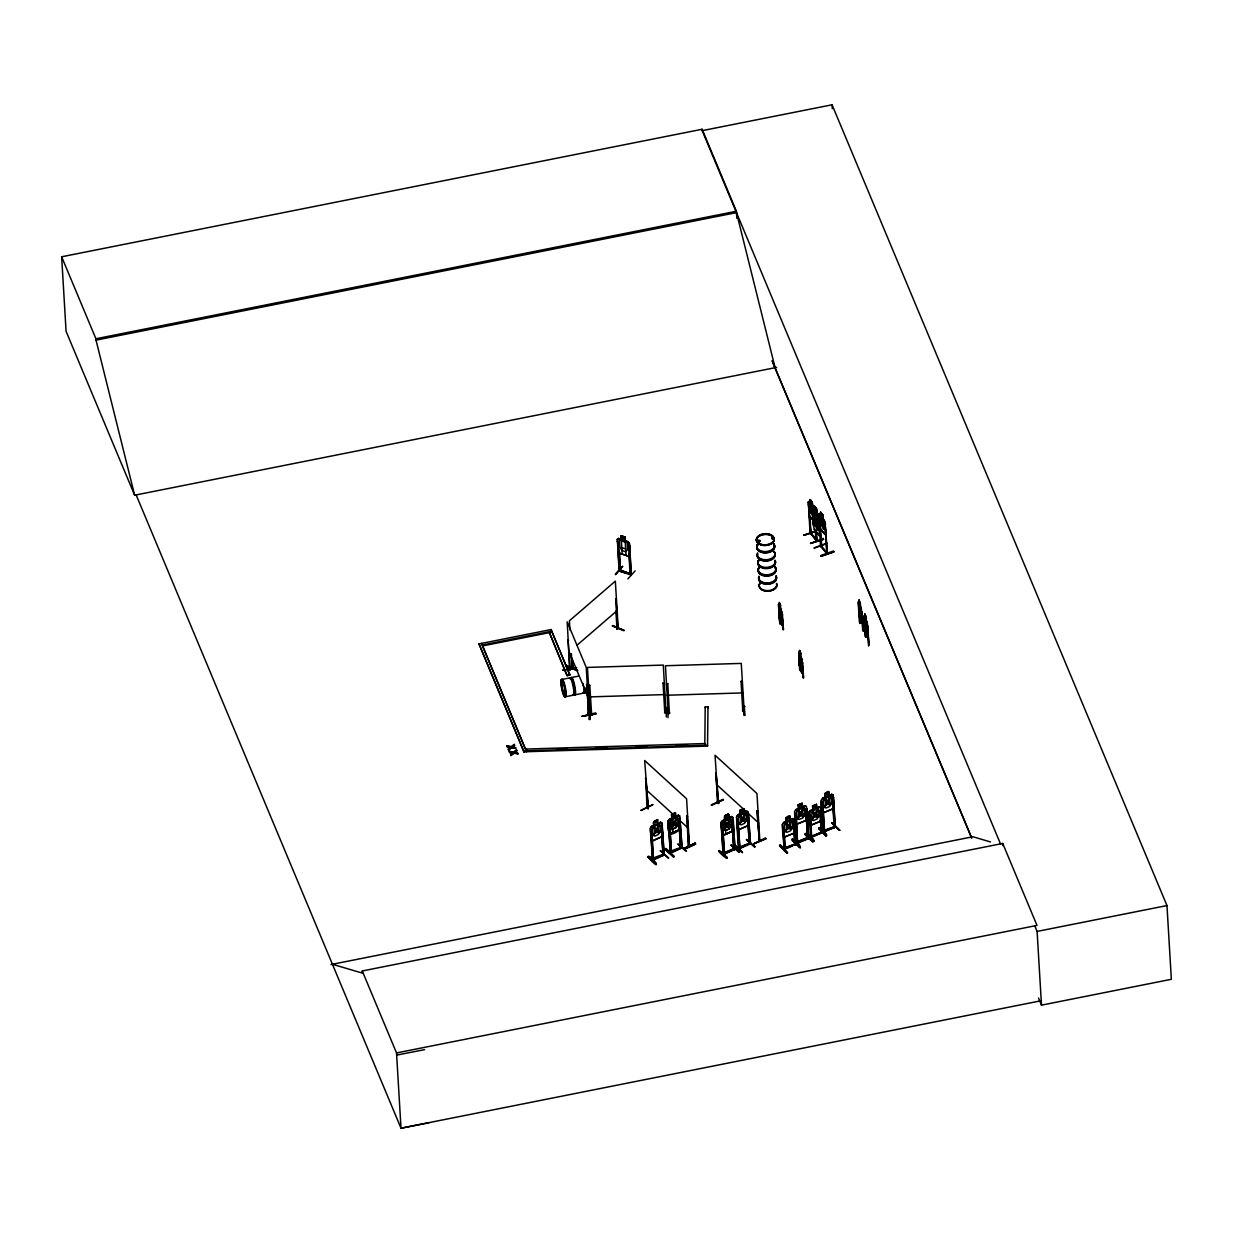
<?xml version="1.0" encoding="UTF-8"?>
<svg xmlns="http://www.w3.org/2000/svg" width="1233" height="1233" viewBox="0 0 1233 1233"><rect width="100%" height="100%" fill="white"/><g stroke="black" fill="none" stroke-linecap="round" stroke-linejoin="round"><path stroke-width="1.5" d="M589.389 710.47L589.297 719.502L590.083 719.471L590.068 709.9L589.359 719.409M589.775 685.301L588.495 685.656L589.775 685.301L591.686 715.094L590.391 714.739M590.253 714.832L591.486 714.755M591.64 714.323C591.254 711.688 588.28 716.358 591.532 715.094L591.47 714.03M663.046 683.051L664.34 683.005L663.046 683.051L664.803 712.844C667.731 713.984 665.573 709.283 664.602 712.088M665.882 711.379C664.695 711.133 663.647 713.599 666.236 712.489M666.036 712.458L663.277 665.08L587.432 667.423L590.391 715.186L590.129 713.691M666.313 716.959L666.313 707.603M667.978 717.637L668.101 708.836M667.777 683.621L666.483 683.976L667.777 683.621L669.38 713.522L669.319 711.95C665.003 713.26 672.417 713.583 668.086 713.152M742.605 710.408L743.869 709.653L744.193 711.164L741.264 663.4L665.419 665.743L668.24 713.152M741.048 681.371L742.328 681.325L741.048 681.371L742.79 711.164L744.223 710.809M742.728 709.776L744.162 710.038M744.208 715.433L744.239 705.877L745.009 715.417C742.898 715.988 743.53 705.307 745.025 706.463M704.798 744.47L704.752 743.545L526.46 749.048L526.429 750.789L707.495 745.21L707.542 746.119L526.491 751.714L481.656 643.379L481.718 644.289M708.035 707.773L707.989 706.848L705.214 706.941L704.783 746.212M707.542 746.119L707.989 706.848M620.184 571.388L619.197 569.615L629.893 573.792C633.284 574.593 620.168 571.927 619.259 570.694M629.123 554.049L630.525 574.285M782.462 622.557L782.277 625.331L782.616 622.526M799.847 666.868C808.17 681.356 798.892 667.978 802.452 673.31M862.221 620.276L862.037 622.927L862.175 620.168M864.503 625.748L867.832 636.798L868.017 634.147M802.421 673.526C799.97 671.893 798.183 655.694 799.832 666.914C796.857 650.901 802.806 682.851 802.791 670.706M562.803 670.428L576.551 667.592M859.571 612.215L859.108 604L860.28 609.626C861.358 600.98 862.175 629.755 860.387 611.291C858.707 614.373 860.295 616.962 860.28 623.374M800.387 653.582C798.814 641.761 798.969 666.652 801.404 667.962L801.142 658.376L800.695 660.21M799.955 662.799L800.387 663.801M670.043 851.864L670.182 852.882M671.43 852.789L670.32 853.313L668.209 821.317L669.288 819.344L678.381 815.29L679.691 816.015L679.291 829.901C667.747 838.964 668.116 831.458 667.932 821.193M681.988 846.794C678.905 848.859 682.45 844.697 681.479 847.703L680.462 848.227L682.049 847.919L679.892 818.188L678.828 818.681L680.462 848.227M680.524 847.086L681.864 846.855M680.585 848.165L680.955 847.318M733.481 848.412L735.053 848.15L723.139 853.128M724.634 854.084L722.476 824.353L721.413 824.831L723.309 854.639L724.233 853.837M735.13 849.275L733.743 849.429M734.93 848.242L733.743 848.751M799.554 665.974L800.957 657.466M652.334 858.785L652.211 859.925M653.582 859.802C652.257 856.38 655.37 860.233 652.534 860.28C652.766 859.971 668.964 853.59 663.015 854.423M663 855.486L661.104 825.678L662.167 825.201L664.263 855.008L663 855.486L662.676 854.068L663.863 853.621M662.722 855.24L663.231 854.33M739.661 847.441C767.62 836.113 728.04 851.294 739.862 847.503M736.502 817.094L737.704 815.121L736.502 817.094L738.382 848.797L739.985 848.504L737.827 818.774L736.764 819.251L738.983 849.013L738.444 847.672M739.846 848.551L737.827 818.774M749.017 842.771L750.45 842.601L749.387 844.281L747.29 814.489L748.369 813.996L750.342 843.865L738.952 848.982M750.512 843.742L748.369 813.996M816.169 522.422C815.321 520.958 820.053 519.586 816.832 523.917L818.481 529.897L816.446 524.179C816.015 528.787 813.318 524.225 815.953 522.838L814.381 517.105L816.323 522.515M819.128 528.68L819.436 525.89M819.837 532.764L819.19 535.554L819.375 514.192M825.016 534.459L825.524 531.793M825.663 531.747L825.077 534.644L820.099 528.633L819.313 524.256M566.163 665.204L577.63 670.675L565.793 666.051L566.224 665.096M577.553 670.644L565.793 666.128M759.682 540.717L758.85 542.042L757.617 540.886M759.251 541.256L758.511 540.347L758.233 541.21M758.002 541.21L759.312 541.318M759.775 541.179L759.574 540.516M772.921 538.651C770.209 537.033 773.692 540.239 772.413 537.788M772.058 538.482L772.413 538.328M773.106 538.436L772.598 537.85M866.075 623.497C867.153 614.851 867.97 643.611 866.198 625.162C865.057 634.24 864.549 605.85 865.89 623.374M785.39 848.905C781.984 849.753 785.606 845.992 785.267 848.951L783.695 826.588L782.601 827.05L784.126 849.491C791.571 846.393 795.717 844.667 795.562 843.11L795.1 843.834M795.131 844.867L793.389 822.503L794.484 822.041L796.117 844.482L794.746 844.497M796.533 842.108L807.214 837.931M797.874 841.954L796.996 842.386M807.815 838.887L805.642 809.156L806.983 808.956L808.694 838.579L806.736 808.694M808.54 837.068L797.474 841.661L797.535 842.74L795.948 813.241L794.853 813.703L796.811 843.526L796.965 842.355M808.663 837.423L807.461 837.885M808.648 838.532L808.416 837.115M822.442 832.29L810.312 837.392L810.389 836.221M811.715 836.097L821.301 832.337L811.869 836.313C808.987 836.637 812.717 835.188 811.746 837.269L810.22 814.751L809.125 815.213L810.482 815.013L811.329 836.853M821.24 832.753L821.24 831.628M822.503 831.566L821.363 832.059M823.706 832.044L835.419 827.066L823.274 831.813C822.488 828.499 826.911 831.797 823.474 832.136L821.394 800.14M823.166 831.766L824.492 831.289M824.63 831.597L822.627 801.851L821.532 802.313L823.736 832.09M835.542 827.066C833.292 827.42 834.202 825.124 835.481 825.987M835.357 825.987L833.878 826.249M670.058 833.94L679.213 829.824L680.277 825.756L679.291 829.901L670.197 834.078L668.702 830.919L670.166 834.047L668.579 830.996L668.086 821.209L671.985 818.311M723.262 835.188L732.171 831.104L733.126 827.05L732.556 817.387L731.323 816.708M662.337 832.722L661.366 836.76L652.427 840.814M650.916 837.885L652.427 841.045L661.566 836.914L662.553 832.753M670.197 833.832L679.106 829.747L680.061 825.709M732.171 831.104L733.126 827.066M747.753 825.709L738.536 829.763L747.753 825.709L748.739 821.563M795.208 821.132L796.749 824.322L806.089 820.377L807.106 816.261L806.444 806.444L805.103 805.688L795.84 809.588L794.591 811.53L796.472 843.249L808.478 838.193M821.132 817.279L820.145 821.286L810.99 825.139L809.542 822.272L810.913 825.293L820.346 821.44L821.348 817.309M832.768 809.002L833.693 804.795L832.768 809.002L823.336 812.855L821.887 809.742M814.35 548.13L826.958 543.553M813.086 513.252L812.285 510.462C814.736 509.229 812.439 504.775 811.776 509.075L809.819 503.665L811.406 509.399C808.771 510.709 811.406 515.394 811.9 510.739L813.241 515.486M616.87 629.092L617.764 628.398L616.007 598.899L617.286 629.323L618.211 627.489L617.286 629.323M674.004 856.134C656.835 841.63 671.122 851.14 673.418 857.027L665.496 849.83L673.989 856.611M666.02 849.059L665.481 849.891M719.101 850.416L727.1 857.459L726.484 858.384C714.585 849.26 717.591 847.811 727.038 857.505M647.741 856.812L656.249 863.716L647.741 856.812C665.496 876.555 650.762 852.589 647.741 856.843M734.483 845.283L742.451 852.512L734.591 845.345M742.343 852.465L734.498 844.775L742.451 852.512M569.846 670.12L567.18 621.833L586.214 667.346L589.127 714.647M589.081 713.66L588.511 714.94L586.939 684.5L588.557 714.863L588.033 713.044L589.066 714.724M641.222 810.482L653.012 804.61L640.867 810.251M711.241 804.979L723.386 799.354L711.611 805.18M723.401 799.801L711.564 805.195M787.517 852.496C772.29 838.178 784.542 847.194 786.947 853.313L779.549 845.869L780.181 845.052M800.217 846.932C780.52 831.258 802.544 843.341 799.647 847.333L792.233 839.904L792.865 839.072M799.631 847.318L800.371 847.595M806.058 834.094L813.472 841.492C816.416 837.669 794.622 825.124 814.057 841.091M818.866 828.73L819.575 828.299L818.866 828.73L826.28 836.097C810.204 819.174 827.451 831.982 826.28 836.097M819.467 827.728L826.927 835.065M826.387 835.959L818.943 828.484M628.645 556.16L629.863 553.016M617.933 549.039L619.29 553.17L628.799 556.345L629.986 553.324M688.754 844.513C689.494 844.959 687.706 845.823 689.478 846.27L686.581 798.784L644.674 760.499L648.311 808.509L647.078 808.108L645.738 778.424L648.296 808.632C645.753 806.598 648.604 807.969 647.633 806.86M689.417 846.146L686.92 816.061L688.23 845.869M717.421 801.866L718.192 802.483M717.436 802.883L718.7 803.315L716.111 773.153L717.421 802.96L718.176 803.484L715.71 773.353M717.853 801.496L718.669 803.361L717.714 801.496M677.549 816.924L675.545 816.6L677.549 816.924L677.95 823.69L676.193 827.482L672.571 829.146L670.428 827.096L670.028 820.33L671.893 818.234L670.058 820.361M725.836 834.094L724.619 815.892L728.518 814.134L728.703 818.018L730.614 818.265L731.015 825.047L729.258 828.838L725.636 830.487L723.494 828.437M677.95 823.69L676.177 827.482L672.54 829.115M731.015 825.031L729.242 828.823L725.62 830.472M615.452 574.239L622.665 566.209L615.498 574.208M615.452 574.686L622.526 566.702M815.984 532.949L816.647 541.256L810.05 532.471L811.268 533.118M815.922 540.408L817.063 539.9L811.237 533.473L810.081 533.658L808.339 501.97L809.665 516.149L814.689 522.098L809.804 516.103M811.144 533.088L810.004 532.517L810.775 533.319M816.955 539.946L816.308 539.484M820.515 545.094L821.61 545.726M820.469 546.219L827.035 553.817L825.093 522.068L819.344 514.038L818.666 514.7M826.742 552.8L825.062 523.393L827.466 553.648L826.28 551.999L827.343 552.399M827.435 553.54L820.947 545.942M721.29 822.673L722.507 820.87M668.086 821.332L669.226 819.298L678.381 815.29L679.491 816.046M668.039 821.286L669.365 819.421M721.582 832.29L723.232 835.388L732.371 831.258L732.679 817.294L731.369 816.554L728.718 817.756L731.369 816.554L732.772 817.371L731.462 816.631L722.415 820.793L721.105 822.642L723.047 854.392L724.018 853.822M784.342 849.398L782.446 824.415L783.556 822.473L786.13 821.394L784.358 823.505L784.758 830.271L786.916 832.337L790.63 830.78L792.449 827.035L792.048 820.269L789.983 819.883L789.767 816.261M809.418 822.334L808.756 812.516L810.081 810.651L819.436 806.829L820.639 807.692L822.704 832.537M810.158 810.728L808.756 812.516M825.309 797.258L825.093 793.636L828.807 792.079L829.023 795.701L830.996 795.994L831.396 802.76L829.593 806.505L825.863 808.062L823.706 805.997L823.305 799.231L825.216 797.181L822.503 798.198C819.375 802.159 821.163 809.187 823.336 812.855M571.773 666.945L573.021 666.375L572.081 667.207M617.548 627.366L616.901 629.138M618.242 628.491L615.329 581.159L569.415 620.785L569.97 630.001M778.455 604.679L779.503 606.05M778.886 604.262L779.503 621.417M803.222 677.95L802.221 661.042L798.814 652.349L799.616 654.245M798.722 652.858L799.97 670.382M862.037 622.927L859.309 616.3L858.43 601.75L861.297 608.316M864.395 615.745L867.092 622.187M591.578 714.061L590.037 714.077L591.316 714.077M669.611 712.335L668.024 712.397M723.54 828.484L723.093 821.671L724.989 819.606L721.012 822.565L724.958 819.467M618.504 541.888L617.379 541.518L618.504 541.888L620.384 571.418M630.078 574.609L628.568 544.832M617.486 539.407L619.151 571.049L631.188 574.963L629.678 545.202L628.321 545.109M631.126 573.9L620.584 570.37M635.165 570.848L627.874 578.878M654.168 825.247L652.288 827.328L652.689 834.109L654.815 836.128L658.437 834.479L660.21 830.703L659.809 823.921L657.79 823.598M723.093 821.671L724.865 819.544M740.355 814.042L738.49 816.123L738.891 822.904L741.002 824.923L744.64 823.274L746.412 819.498L746.011 812.717L743.992 812.393L743.776 808.771L740 810.343L743.9 808.586L744.193 812.3L746.766 811.021C750.774 811.715 738.675 812.485 737.766 815.213L740.309 814.057L740 810.343M621.216 539.453L618.55 538.451L617.271 539.407L618.627 538.59M618.55 538.451L627.921 541.826L629.416 543.583L627.921 541.58L625.316 540.948M621.078 535.739L625.1 537.079L621.078 535.739L622.203 554.141M619.305 553.155L628.753 556.314M812.794 809.619L810.882 811.668L811.283 818.45L813.441 820.515L817.155 818.943L818.974 815.213L818.573 808.432L816.508 808.062M808.802 838.517L797.027 843.434M826.249 551.875L821.193 546.188M569.415 668.378L569.816 669.134M589.004 713.645L588.603 712.828M616.007 598.899L615.621 599.747M612.354 625.917L624.206 630.464L612.832 625.501M572.698 667.269L571.742 668.101L570.987 653.69M719.039 850.94L727.146 858.076M576.905 645.321L617.086 610.643M772.151 537.896L772.043 538.898M792.727 839.673L800.309 847.056M812.655 508.767L813.318 508.104L818.219 514.099M812.593 508.643L813.364 525.181L812.794 515.456L813.518 514.916L818.419 520.927M808.817 501.538L808.201 502.031L808.94 501.492L810.482 503.418L810.189 499.581L812.331 502.108L812.408 505.792L813.903 507.472L808.848 501.692M508.505 749.988L511.556 747.229L515.733 747.922L511.603 747.845L508.505 749.988C507.318 746.921 513.93 746.551 508.212 749.31M510.816 755.536L513.884 752.762L518.06 753.471L513.914 753.378L510.816 755.536C509.645 752.454 516.257 752.084 510.539 754.843M510.662 747.63L507.287 747.09L506.979 745.826L511.217 746.535L514.269 744.424C515.456 747.46 508.921 747.83 514.562 745.102M512.99 753.163L509.599 752.623L509.291 751.359L513.529 752.068L516.581 749.957C517.783 752.993 511.248 753.363 516.874 750.65M509.337 751.976L513.575 752.685L516.581 749.957M723.047 854.299L734.991 849.275L732.972 819.529L731.909 820.022L733.527 849.568M733.543 849.491L734.652 847.95M572.374 667.099L571.835 668.024L573.129 667.531L572.235 668.194L573.037 667.654L572.605 660.765M738.336 847.641L739.523 847.194M748.94 843.942L750.373 843.788M570.293 669.026L569.353 668.224L569.831 669.427M794.792 844.543L794.514 843.603M807.415 837.484L807.846 838.933L805.642 809.156M821.317 832.707L819.914 810.682L821.008 810.22L822.565 832.645L810.574 837.639L808.971 812.593M670.567 853.251L668.348 823.49L669.411 822.997L671.569 852.743L670.135 852.851L681.772 847.626M572.466 667.407L572.204 660.595M653.552 858.769C679.429 848.674 645.136 860.048 653.737 858.892M653.613 859.848L651.625 829.979L650.562 830.456L652.796 860.218L652.396 859.185M785.159 848.011L794.792 844.173L783.726 848.134M759.744 541.595L758.834 541.857M645.337 778.609L646.462 779.071M671.631 814.628L675.53 812.871L671.553 814.551L672.756 832.753L671.553 814.551L675.453 812.794L675.73 816.493M672.386 814.936L674.713 813.872L674.79 815.09L672.463 816.154L672.37 814.921L674.698 813.857L674.775 815.075L672.432 816.123M672 819.467L675.607 817.803L676.008 824.584L672.401 826.249L676.008 824.569M668.61 823.736L669.689 823.243L671.399 852.866M678.828 818.681L680.169 818.435M686.519 816.246L687.644 816.693L686.92 816.061M725.466 816.292L727.778 815.213L727.855 816.431L725.528 817.494L725.436 816.261L727.763 815.213M728.688 819.159L725.066 820.808L725.466 827.59L729.088 825.925L728.672 819.144L725.035 820.793M677.95 844.173L686.534 850.986M721.69 825.093L722.754 824.6M731.909 820.022L733.25 819.791L734.991 849.275L723.432 854.577L723.54 853.483L733.481 848.797M756.892 810.975L758.018 811.437L756.892 810.975L759.436 841.183L757.601 811.622M670.536 853.205L682.049 847.919L679.892 818.188M683.467 849.09L695.15 843.048L695.612 844.05L683.806 849.46L695.612 844.019M683.375 848.504L695.196 843.141M733.666 848.35L734.498 847.965M718.176 803.484L715.048 755.243L756.954 793.513L759.852 840.998L758.603 839.488M765.57 837.87L753.748 843.804L765.97 838.717M753.748 843.804L765.986 838.779M738.999 852.065L731.107 845.376M653.814 821.548C664.649 817.664 649.437 820.484 654.245 825.324M671.769 814.689L675.391 813.04M658.006 823.49L660.564 822.211L661.967 823.028L664.048 854.639M660.657 822.288L651.579 826.418L650.438 828.283L652.457 860.249M678.335 815.429L675.607 816.662L675.314 812.963M671.97 819.436L675.607 817.803M650.839 830.703L651.903 830.225M661.104 825.678L662.445 825.447M725.081 819.683C721.567 815.491 731.308 811.037 728.811 817.849M724.834 816.03L728.472 814.381M725.513 817.479L727.84 816.416M722.446 820.777L731.4 816.785M668.764 858.045L660.21 850.554L668.271 858.199M737.026 819.513L738.105 819.02M747.29 814.489L748.631 814.242M652.319 859.956L663.924 854.685L663.986 853.56M725.436 827.559L729.073 825.925M723.124 835.296L732.371 831.258L723.185 835.342L721.767 832.275L720.997 822.534M750.049 842.416L749.417 843.125M738.505 848.751L749.911 843.464M746.443 839.966L754.904 846.794M802.267 806.999L804.332 807.368L804.733 814.15L802.914 817.895L799.2 819.452L797.027 817.387L796.626 810.605L798.552 808.571L798.198 804.872L802.174 803.192L802.467 806.906M798.198 804.872L802.251 803.284L802.344 807.091L805.134 805.904L806.397 806.629M834.109 827.143L835.095 826.804L833.2 795.146L831.782 794.299C825.231 799.231 833.138 786.824 824.862 793.482L825.17 797.196M795.979 809.757L798.63 808.648L798.337 804.933M810.22 810.821L812.871 809.711L812.439 805.935L816.508 804.332L816.631 807.892M834.186 827.574L832.306 797.782L833.4 797.319L835.373 827.189M812.655 806.074L816.369 804.517M786.222 821.471L785.914 817.756C794.252 811.16 786.315 823.521 792.834 818.573L794.252 819.421L795.794 844.173L783.911 849.167M795.115 813.95L796.21 813.487L797.489 842.709M805.889 809.418L806.983 808.956M821.779 802.575L822.873 802.113M832.306 797.782L833.662 797.566M789.86 816.338L786.145 817.911L786.361 821.532M819.375 806.968L816.585 808.139L816.416 804.255M783.618 822.565L792.834 818.573M819.914 810.682L821.255 810.482M782.863 827.297L783.957 826.834M793.651 822.765L794.746 822.303M823.428 812.686L832.583 808.833M796.749 824.076L806.089 820.377M794.252 819.421L794.699 829.177L793.713 833.184L784.388 837.115L793.821 833.277L794.838 829.146M839.796 830.287L831.736 822.565L839.781 830.225M813.102 841.615L804.995 833.97L805.704 834.294M806.058 834.125L814.15 841.199M779.595 845.838L787.625 853.036M793.019 840.274L792.31 839.935L799.863 847.78M823.259 830.595L824.43 830.21M821.209 831.597L822.257 831.258M783.895 847.965L785.082 847.58M630.125 573.206L631.373 573.622M812.193 502.17L810.05 499.627L809.757 510.185L812.994 516.719M809.018 504.836L808.432 504.127L810.852 534.398L809.634 516.874M814.628 509.599L813.795 507.426M820.793 515.764L820.577 512.142L822.719 514.67L822.873 518.338M818.604 514.577L819.652 525.936M820.438 512.188L822.719 514.67M824.322 519.941L825.601 531.901M825.648 524.087L824.63 523.547M816.323 530.714L803.654 535.322L814.859 531.839M814.797 531.623L803.685 535.276M810.775 534.321L810.235 517.567M810.574 543.368L823.536 539.299L810.543 543.46L823.182 538.343L823.536 539.33M814.057 547.868L826.973 543.121M820.931 555.451L833.585 550.951M821.024 556.037L833.94 551.875M821.286 556.376L833.924 551.814L820.931 556.006M814.766 509.83L814.551 506.208L814.705 510.092L813.318 508.104M814.751 513.02L816.724 515.61L818.003 521.759L818.404 528.525L817.525 530.159L814.319 523.624L814.751 513.02L816.724 515.61M814.489 506.455C818.018 507.534 816.462 517.028 816.662 508.751L814.412 506.254M813.302 518.322L814.027 522.761L818.989 528.726M814.027 522.761L818.943 528.541M612.431 625.748L623.806 630.71M822.118 832.321L822.38 831.212M810.898 837.623L810.374 836.267M759.066 541.703L759.775 540.624L758.834 540.208M733.989 849.768L732.171 820.269M653.228 859.478L651.625 829.979M749.957 843.511L749.849 842.401M749.387 844.235L747.568 814.736M739.584 848.258L739.307 847.163M621.355 539.607L619.413 540.146L619.829 546.928L622.002 550.504L625.763 551.752L627.597 549.517L627.196 542.751L625.116 540.871M834.926 825.74L835.28 826.757M824.754 831.551L824.106 830.241M821.64 833.046L820.161 810.944M567.766 639.85L568.567 640.528M782.678 614.913L781.876 614.234L783.556 629.662M576.582 667.808L562.649 670.135M798.66 652.719L799.647 669.611M799.585 655.54C797.936 653.12 803.346 662.892 801.234 665.065L799.755 655.663L800.834 658.283M800.941 657.019L801.758 658.807L798.969 652.319M802.267 661.073L801.604 658.838M802.822 663.107L802.02 662.429L803.7 677.857M581.976 716.281L595.893 713.953L581.961 716.296L595.678 712.905L595.909 713.969M776.605 367.403L134.644 495.219L66.073 331.292L61.65 256.788L702.116 129.265L736.394 211.244L736.81 218.241M702.116 129.265L702.194 130.652L832.059 104.79L1166.973 905.561L1171.35 979.295L1041.484 1005.157L1038.525 998.052M61.65 256.788L95.927 338.767L736.394 211.244M428.899 1122.77L401.002 1128.21L136.154 494.926L134.644 495.219L96.02 340.138L736.486 212.615L775.11 367.696L772.135 360.652L971.404 837.037M526.63 751.683L523.948 752.207L478.99 643.903L551.043 629.554L569.723 674.235L569.769 675.16L567.103 675.684L549.055 631.758L567.103 675.684M551.783 632.144L551.737 631.219L482.35 645.029L482.411 645.953L549.918 632.514M778.855 604.108L782.076 612.893L783.078 629.755M778.377 604.54L779.934 624.021M780.458 605.218L781.29 619.752L779.441 612.832M780.674 608.84L782.076 612.893M859.802 623.482L859.154 599.993L859.416 603.831M858.137 602.151L859.493 622.711M859.016 600.024L860.326 602.798L861.004 617.363L859.154 610.443M858.877 604.17L858.707 605.049M861.297 608.239L862.977 631.065M858.707 611.876L862.191 622.896M862.653 630.294L862.037 611.768L863.454 630.972M862.36 612.539L861.559 611.861M865.181 617.486C866.121 611.46 862.221 613.772 866.814 631.234L866.136 616.67L866.198 620.322M567.041 674.759L569.723 674.235M863.932 616.022L865.289 636.567M865.15 618.951L866.645 628.337C868.664 626.194 863.362 616.392 864.996 618.812M561.616 679.491L569.754 677.888M571.449 677.534L578.462 676.131M867.446 624.407L867.107 622.11L868.787 644.921M868.171 626.395L867.369 625.732L869.265 644.828M864.657 625.717L865.242 630.186M565.346 696.768L573.468 695.15M575.164 694.796L583.594 693.116M799.708 651.903L800.772 653.382L801.404 667.962L799.554 661.042M478.99 643.903L523.902 751.298L526.568 750.758M330.937 964.56L972.914 836.745L990.515 841.954M362.255 970.972L1002.722 843.449L1036.999 925.413L396.533 1052.936L362.255 970.972L362.379 973.13L332.432 964.268M1034.919 926.183L1037.107 931.424L1166.973 905.561M1041.469 1000.672L401.002 1128.21L396.533 1052.936M396.656 1055.094L424.568 1049.653M743.931 711.179L742.79 711.164M671.214 851.356L671.276 852.435M759.374 840.105L758.542 839.519M823.413 831.057L834.14 826.804L823.089 830.78M572.544 666.282L572.22 668.286L571.388 653.86M678.104 844.019L686.041 851.171M731.616 845.175L739.6 852.357M754.411 846.994L746.412 839.349L754.966 846.855M839.226 830.425L831.782 823.012M805.087 833.986L812.501 841.353M805.704 834.279L813.117 841.661M792.449 840.413L800.433 847.641M668.24 713.46L669.519 713.414M589.189 696.907L665.019 694.58M667.176 695.227L743.021 692.9M557.177 749.017L566.764 748.724M595.524 747.845L607.021 747.491M635.781 746.597L647.294 746.242M676.038 745.349L687.552 744.994M820.885 544.863L820.962 546.836M826.68 551.721L827.019 552.908M758.896 839.134L759.143 839.997M759.281 841.106L757.293 810.79M688.769 846.362L687.228 816.893M758.85 541.719L757.894 540.994M814.843 510.046L813.857 509.984L814.258 516.75M669.319 711.996L668.224 712.427M670.305 852.157C698.171 841.26 662.722 853.159 671.507 851.911M512.157 746.751L515.733 747.922M512.188 747.368L515.779 748.539M514.469 752.284L518.06 753.471M514.5 752.901L518.091 754.087M506.979 745.826L510.632 747.013M509.291 751.359L512.943 752.546M728.611 817.941L730.614 818.265M507.025 746.443L509.846 746.921M758.634 541.703L757.863 540.84M666.961 708.066L666.205 707.557M621.432 540.825L625.254 542.243M621.833 547.591L625.593 548.855M619.166 570.016L619.197 571.141L617.348 539.314M660.518 822.365L661.844 823.135M831.72 794.453L833.076 795.254M792.773 818.712L794.129 819.513M688.877 845.561L688.985 846.377M810.513 533.211L817.078 541.102L816.462 531.808M820.978 545.741L821.717 546.743L820.515 528.279M826.896 553.802L826.696 552.631M724.65 815.922L728.503 814.134M730.984 844.913L739.106 852.512M674.081 856.735L666.051 849.475L673.912 856.735M716.805 784.727L758.696 823.012M733.358 827.096L732.279 831.181M679.614 815.938L678.381 815.29M646.431 789.999L672.971 814.242M679.953 820.623L688.322 828.268M654.106 825.262L651.517 826.326L650.3 828.299L650.885 838.039M648.234 856.534L656.079 863.716M833.2 795.146L833.647 804.918M831.782 794.299L822.503 798.198M819.436 806.829L820.777 807.584L821.224 817.356M818.835 828.114L826.326 835.496M805.026 834.587L812.439 841.954M782.308 824.43L782.816 834.094L784.465 837.207M818.835 516.689L821.61 546.604M825.154 534.413L820.238 528.587L819.39 524.318M816.678 512.466L818.08 514.161M815.075 514.315L816.416 517.043L815.152 515.517M814.412 529.466L819.329 535.492M819.19 535.554L814.227 529.574L813.503 525.135M782.94 834.017L784.558 837.037M737.195 826.757L738.706 829.686L737.118 826.68M813.487 508.304L812.131 502.201M816.816 512.419L818.342 521.667M800.494 654.785L799.77 653.105L800.448 654.8L800.417 653.567M800.155 662.429L801.28 665.049M586.939 684.5L587.278 685.271L586.461 684.592M702.194 130.652L1000.595 844.127M773.523 364.444L971.712 838.317M864.811 613.895L866.105 616.685M859.062 600.24L860.064 604.201L859.355 602.521M864.857 614.111L865.782 616.854M865.165 616.392L865.859 618.072M865.104 630.171L867.832 636.798M780.581 605.218L779.287 602.413L779.873 619.475M568.922 651.332L587.956 696.845M569.769 675.16L551.043 629.554M482.457 646.061L525.89 749.926M514.593 745.718L514.269 744.424M618.057 549.07L619.475 552.97M800.803 657.066L801.465 659.67M799.909 655.602L799.508 654.584L800.186 658.653M1037.107 931.424L1041.484 1005.157M1002.722 843.449L1002.845 845.607M867.4 624.36L868.571 646M865.643 629.878L866.09 637.245M865.443 630.942L865.766 636.475M864.518 618.904L865.612 637.338M832.059 104.79L832.29 108.581M862.037 611.768L862.268 615.452M862.484 619.136L863.131 630.202M860.187 602.829L860.357 606.482M859.309 611.553L859.971 622.603M822.581 514.716L824.276 527.632L823.382 529.265L820.145 522.73L820.577 512.142M819.93 535.122L820.515 546.296M817.294 520.388L816.878 513.622L814.905 511.248L815.321 518.03M816.277 508.967L816.354 510.169L815.013 507.441M832.568 798.028L834.525 827.543M815.922 530.128L816.647 541.256M815.321 529.419L815.984 540.593L815.861 539.33M812.794 508.72L813.271 516.766M808.879 503.973L809.418 513.19M822.627 801.851L824.368 831.35M802.498 662.337L803.377 677.087M802.005 661.088L802.899 677.179M799.616 650.793L799.832 654.43M782.354 614.142L783.232 628.892M781.892 612.878L782.755 628.984M793.389 822.503L794.838 844.929M779.533 609.179L779.873 614.712M780.088 618.396L780.412 623.929M783.695 826.588L785.005 848.705L784.743 847.61M742.59 709.792L742.651 711.179M748.077 811.746L748.616 821.594M740.139 810.405L740.447 814.119M734.036 848.674L734.128 849.784M722.476 824.353L724.418 854.176M705.214 706.941L705.276 707.85M679.106 818.928L680.739 848.474M661.751 823.058L662.414 832.799M661.366 825.94L663.123 855.425M657.698 819.791L657.883 823.675M646.046 779.256L647.88 808.817M629.416 543.321L631.311 575.01L630.957 573.9M629.277 543.337L629.786 553.093M625.1 537.079L625.316 540.701M624.977 537.156L626.025 555.42M621.216 535.893L621.432 539.53M619.29 550.827L620.631 571.141M615.914 610.936L616.993 629.061M591.609 713.707L591.686 715.094M568.089 640.621L569.877 670.197M526.46 749.048L526.506 749.972M523.902 751.298L523.948 752.207M95.927 338.767L96.02 340.138M774.802 553.817A8.878 5.579 -3.4 0 1 766.14 561.107A8.878 5.579 -3.4 0 1 757.663 554.341M775.125 560.183A8.831 5.548 -3.4 0 1 766.525 567.427A8.831 5.548 -3.4 0 1 758.095 560.707M773.445 544.354A8.878 5.579 -3.4 0 1 765.662 552.97A8.878 5.579 -3.4 0 1 758.095 544.832M773.538 543.845A9.001 5.656 -3.4 0 1 765.631 552.569A9.001 5.656 -3.4 0 1 757.956 544.323M773.507 543.429A9.001 5.656 -3.4 0 1 765.616 552.153A9.001 5.656 -3.4 0 1 757.925 543.907M773.368 542.998A8.878 5.579 -3.4 0 1 765.585 551.598A8.878 5.579 -3.4 0 1 758.002 543.46M774.016 551.983A9.001 5.656 -3.4 0 1 767.296 560.63A9.001 5.656 -3.4 0 1 757.524 553.848M773.985 551.552A9.001 5.656 -3.4 0 1 767.265 560.214A9.001 5.656 -3.4 0 1 757.494 553.432M775.002 553.879A8.878 5.579 -3.4 0 1 764.907 559.736A8.878 5.579 -3.4 0 1 757.586 552.97M773.862 551.136A8.878 5.579 -3.4 0 1 774.725 552.446M776.189 577.013A8.878 5.579 -3.4 0 1 767.527 584.303A8.878 5.579 -3.4 0 1 759.05 577.537M776.513 583.363A8.831 5.548 -3.4 0 1 766.756 590.607A8.831 5.548 -3.4 0 1 760.376 582.531M774.91 567.041A9.001 5.656 -3.4 0 1 767.018 575.765A9.001 5.656 -3.4 0 1 759.328 567.519M774.879 566.61A9.001 5.656 -3.4 0 1 766.988 575.349A9.001 5.656 -3.4 0 1 759.312 567.103M775.203 561.385A8.831 5.548 -3.4 0 1 765.446 568.629A8.831 5.548 -3.4 0 1 759.066 560.553M774.756 566.178A8.878 5.579 -3.4 0 1 768.113 574.717A8.878 5.579 -3.4 0 1 758.48 568.028M776.266 576.505A9.001 5.656 -3.4 0 1 767.496 583.903A9.001 5.656 -3.4 0 1 758.896 577.044M776.251 576.088A9.001 5.656 -3.4 0 1 767.465 583.486A9.001 5.656 -3.4 0 1 758.881 576.628M776.096 575.641A8.878 5.579 -3.4 0 1 767.45 582.932A8.878 5.579 -3.4 0 1 758.973 576.165M774.833 567.55A8.878 5.579 -3.4 0 1 768.205 576.073A8.878 5.579 -3.4 0 1 758.557 569.399M570.432 679.275A9.001 1.51 78.7 0 1 573.761 684.038A9.001 1.51 78.7 0 1 574.208 695.042M571.049 679.26A8.862 1.48 78.7 0 1 574.331 683.945A8.862 1.48 78.7 0 1 574.763 694.796M583.024 683.39A8.878 1.48 78.7 0 1 582.716 692.545M585.66 689.478A8.862 1.48 78.7 0 1 584.411 692.191M584.92 687.675A9.001 1.51 78.7 0 1 583.826 692.437M584.396 687.783A9.001 1.51 78.7 0 1 583.317 692.53M570.031 678.227A9.001 1.51 78.7 0 1 573.73 686.427A9.001 1.51 78.7 0 1 573.175 694.549M569.476 678.474A8.862 1.48 78.7 0 1 573.129 686.534A8.862 1.48 78.7 0 1 572.574 694.533M824.368 528.88L822.303 523.285C821.856 527.894 819.128 523.347 821.795 521.944L820.207 516.226L822.164 521.621C822.719 517.228 825.216 521.836 822.673 523.023L824.368 528.88M652.904 827.204L655.617 830.256L653.305 835.727L656.449 830.672C658.191 835.758 662.876 831.674 657.22 829.501L659.408 824.26L656.418 829.023L654.261 826.726L652.904 827.204M670.675 820.222L673.372 823.274L671.076 828.746L674.204 823.69C675.931 828.761 680.601 824.661 674.975 822.503L677.148 817.248L674.174 822.041L672.016 819.745L670.675 820.222M723.74 821.563L726.453 824.615L724.141 830.086L727.27 825.031C729.011 830.117 733.681 826.002 728.056 823.86L730.229 818.604L727.239 823.382L725.004 821.024L723.74 821.563M739.106 815.999L741.819 819.051L739.492 824.523L742.636 819.467C744.378 824.553 749.078 820.469 743.422 818.296L745.611 813.056L742.605 817.833L740.447 815.522L739.106 815.999M784.974 823.382L787.748 826.495L785.375 831.905L788.596 826.927C790.353 832.059 795.177 828.052 789.397 825.771L791.632 820.577L788.565 825.278L786.269 822.873L784.974 823.382M797.258 810.497L800.017 813.61L797.643 819.005L800.864 814.042C802.637 819.159 807.445 815.167 801.666 812.886L803.916 807.692L800.834 812.393L798.552 809.989L797.258 810.497M811.499 811.561L814.273 814.659L811.884 820.068L815.105 815.105C816.878 820.222 821.702 816.231 815.907 813.95L818.157 808.756L815.075 813.456L812.871 811.114L811.499 811.561M823.921 799.107L826.696 802.221L824.322 807.63L827.543 802.652C829.316 807.785 834.125 803.777 828.345 801.496L830.58 796.318L827.513 801.018L825.216 798.599L823.921 799.107M695.212 843.542L683.436 849.028L695.242 843.619M656.973 820.87L654.631 821.918L654.708 823.135L657.035 822.072L656.973 820.87M657.867 824.8L654.23 826.449L654.646 833.231L658.268 831.581L657.867 824.8M743.16 809.665L740.833 810.728L740.894 811.93L743.237 810.867L743.16 809.665M744.054 813.61L740.432 815.244L740.833 822.026L744.47 820.377L744.054 813.61M828.098 792.881L825.709 793.882L825.786 795.085L828.175 794.083L828.098 792.881M801.419 804.255L799.03 805.257L799.107 806.474L801.496 805.473L801.419 804.255M829.008 796.826L825.293 798.398L825.694 805.164L829.408 803.608L829.008 796.826M802.344 808.216L798.614 809.773L799.03 816.554L802.745 814.982L802.344 808.216M815.66 805.319L813.287 806.32L813.348 807.538L815.737 806.521L815.66 805.319M789.151 817.14L786.762 818.157L786.824 819.359L789.212 818.358L789.151 817.14M816.585 809.28L812.871 810.836L813.271 817.602L816.986 816.046L816.585 809.28M790.06 821.101L786.346 822.658L786.746 829.439L790.461 827.867L790.06 821.101M818.25 514.022L818.928 516.242L818.25 514.022M818.45 520.835L819.128 523.069L818.45 520.835M779.333 605.619L782.323 624.669L779.333 605.619M779.626 607.468L781.121 616.854L779.626 607.468M779.133 614.234L779.533 618.75L782.462 625.285L779.58 618.689L779.133 614.234M799.554 650.592L800.741 653.398L799.554 650.592M624.268 537.619L621.848 536.817L621.925 538.02L624.33 538.836L624.268 537.619M811.807 502.386L810.528 500.86L811.884 503.588L811.807 502.386M822.195 514.932L820.916 513.421L822.272 516.149L822.195 514.932M812.408 507.04L810.42 504.682L810.821 511.448L812.824 513.807L812.408 507.04M822.812 519.586L820.808 517.228L821.209 523.994L823.212 526.368L822.812 519.586M816.94 520.496L814.967 518.122L815.367 524.888L817.34 527.262L816.94 520.496M860.434 607.684L859.339 605.079L860.834 614.466L860.434 607.684M780.273 605.388L779.564 603.708L780.335 606.59L780.273 605.388M760.746 544.2A8.878 5.579 -3.4 0 0 774.124 538.96A8.878 5.579 -3.4 0 0 760.884 534.536A8.878 5.579 -3.4 0 0 760.746 544.2M760.823 544.832A8.831 5.548 -3.4 0 0 774.108 539.622A8.831 5.548 -3.4 0 0 760.946 535.214A8.847 5.548 -3.4 0 0 760.807 544.863A8.847 5.548 -3.4 0 0 774.124 539.638A8.847 5.548 -3.4 0 0 760.931 535.23A8.831 5.548 -3.4 0 0 760.823 544.832M760.761 544.462A8.893 5.579 -3.4 0 0 774.154 539.206A8.893 5.579 -3.4 0 0 760.884 534.768A8.893 5.579 -3.4 0 0 760.761 544.462M765.4 567.951A8.878 5.579 -3.4 0 0 775.218 560.676A8.878 5.579 -3.4 0 1 765.4 567.997A8.878 5.579 -3.4 0 1 758.989 559.859A8.878 5.579 -3.4 0 0 765.4 567.951M766.772 591.085A8.878 5.579 -3.4 0 0 776.59 583.795A8.878 5.579 -3.4 0 1 766.772 591.1A8.878 5.579 -3.4 0 1 760.36 582.978A8.878 5.579 -3.4 0 0 766.772 591.085M560.876 682.897A8.862 1.48 78.7 0 0 564.575 696.83A8.862 1.48 78.7 0 0 563.866 684.901A8.862 1.48 78.7 0 0 560.876 682.897M561.755 682.728A8.862 1.48 78.7 0 0 565.438 696.645A8.862 1.48 78.7 0 0 564.729 684.731A8.862 1.48 78.7 0 0 561.755 682.728M561.231 682.805A8.893 1.48 78.7 0 0 564.93 696.784A8.893 1.48 78.7 0 0 564.221 684.824A8.893 1.48 78.7 0 0 561.231 682.805"/></g></svg>
